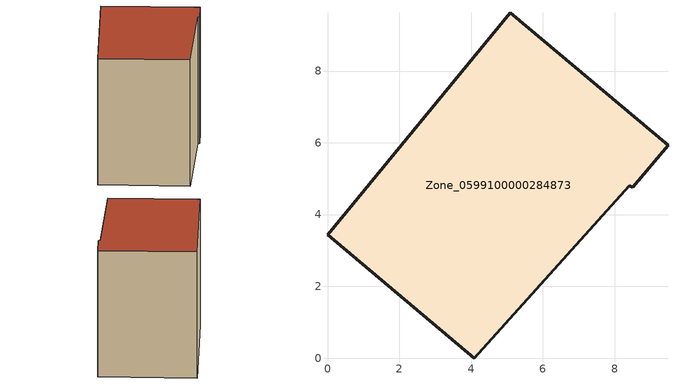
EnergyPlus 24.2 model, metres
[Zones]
Zone_0599100000284873
 floor ground (C_G): 8.41,4.8 4.09,0 0,3.44 5.09,9.62 9.49,5.93 8.51,4.76 z0
 wall outside (C_F): 5.09,9.62 0,3.44 4.09,0 8.41,4.8 8.51,4.76 9.49,5.93 5.09,9.62 z0:7.85
 roof outside (C_R): 8.51,4.76 9.49,5.93 5.09,9.62 0,3.44 4.09,0 8.41,4.8 z7.85
[BUILDING]
Pand.0599100000284873: North Axis=0; Terrain=City; Loads Convergence Tolerance Value=0.04; Temperature Convergence Tolerance Value=0.4; Solar Distribution=FullExterior; Maximum Number of Warmup Days=25; Minimum Number of Warmup Days=1
[Site:Location]
Rotterdam.The.Hague.AP_ZH_NLD Design_Conditions: Latitude=51.96; Longitude=4.45; Time Zone=1; Elevation=-4.5
[SITE:GROUNDTEMPERATURE:BUILDINGSURFACE]
18, 18, 18, 18, 18, 18, 18, 18, 18, 18, 18, 18
[MATERIAL] Thermal Absorptance=0.9; Solar Absorptance=0.7; Visible Absorptance=0.7
Name | Roughness | Thickness | Conductivity | Density | Specific Heat
G.TI.1946 | MediumSmooth | 0.15 | 1 | 540 | 1210
F.TI.1946 | Rough | 0.3 | 0.857143 | 1920 | 840
R.TI.1946 | MediumRough | 0.2 | 0.1 | 1500 | 1000
[CONSTRUCTION]
C_G: G.TI.1946
C_F: F.TI.1946
C_R: R.TI.1946
[ZONE]
Zone_0599100000284873: Type=1; Multiplier=1; Ceiling Height=Autocalculate; Volume=Autocalculate; Floor Area=autocalculate; Part of Total Floor Area=Yes
[ZONEINFILTRATION:DESIGNFLOWRATE]
Infil_Zone_0599100000284873: Zone or ZoneList or Space or SpaceList=Zone_0599100000284873; Schedule=AlwaysOn; Design Flow Rate Calculation Method=Flow/Area; Flow Rate per Floor Area=0.003; Constant Term Coefficient=1; Temperature Term Coefficient=0; Velocity Term Coefficient=0; Velocity Squared Term Coefficient=0
[HVACTEMPLATE:ZONE:IDEALLOADSAIRSYSTEM]
Zone_0599100000284873: Maximum Heating Supply Air Temperature=50; Minimum Cooling Supply Air Temperature=13; Maximum Heating Supply Air Humidity Ratio=0.0156; Minimum Cooling Supply Air Humidity Ratio=0.0077; Heating Limit=NoLimit; Cooling Limit=NoLimit; Dehumidification Control Type=ConstantSensibleHeatRatio; Cooling Sensible Heat Ratio=0.7; Dehumidification Setpoint=60; Humidification Control Type=None; Humidification Setpoint=30; Outdoor Air Method=None; Outdoor Air Flow Rate per Person=0.00944; Outdoor Air Flow Rate per Zone Floor Area=0; Outdoor Air Flow Rate per Zone=0; Demand Controlled Ventilation Type=None; Outdoor Air Economizer Type=NoEconomizer; Heat Recovery Type=None; Sensible Heat Recovery Effectiveness=0.7; Latent Heat Recovery Effectiveness=0.65
[ZONECONTROL:THERMOSTAT]
ThermostatControl_Zone_0599100000284873: Zone or ZoneList=Zone_0599100000284873; Control Type Schedule=DualSetpointControlType; Control 1=Thermostat_Zone_0599100000284873; Temperature Difference Between Cutout And Setpoint=0
[THERMOSTATSETPOINT:DUALSETPOINT]
Thermostat_Zone_0599100000284873: Heating Setpoint Temperature Schedule=HeatingSetpoint_Zone_0599100000284873; Cooling Setpoint Temperature Schedule=CoolingSetpoint_Zone_0599100000284873
[SCHEDULE:COMPACT]
HeatingSetpoint_Zone_0599100000284873: Through: 12/31, For: AllDays, Until: 24:00, 21
CoolingSetpoint_Zone_0599100000284873: Through: 12/31, For: AllDays, Until: 24:00, 24
DualSetpointControlType: Through: 12/31, For: AllDays, Until: 24:00, 4
AlwaysOn: Through: 12/31, For: AllDays, Until: 24:00, 1
